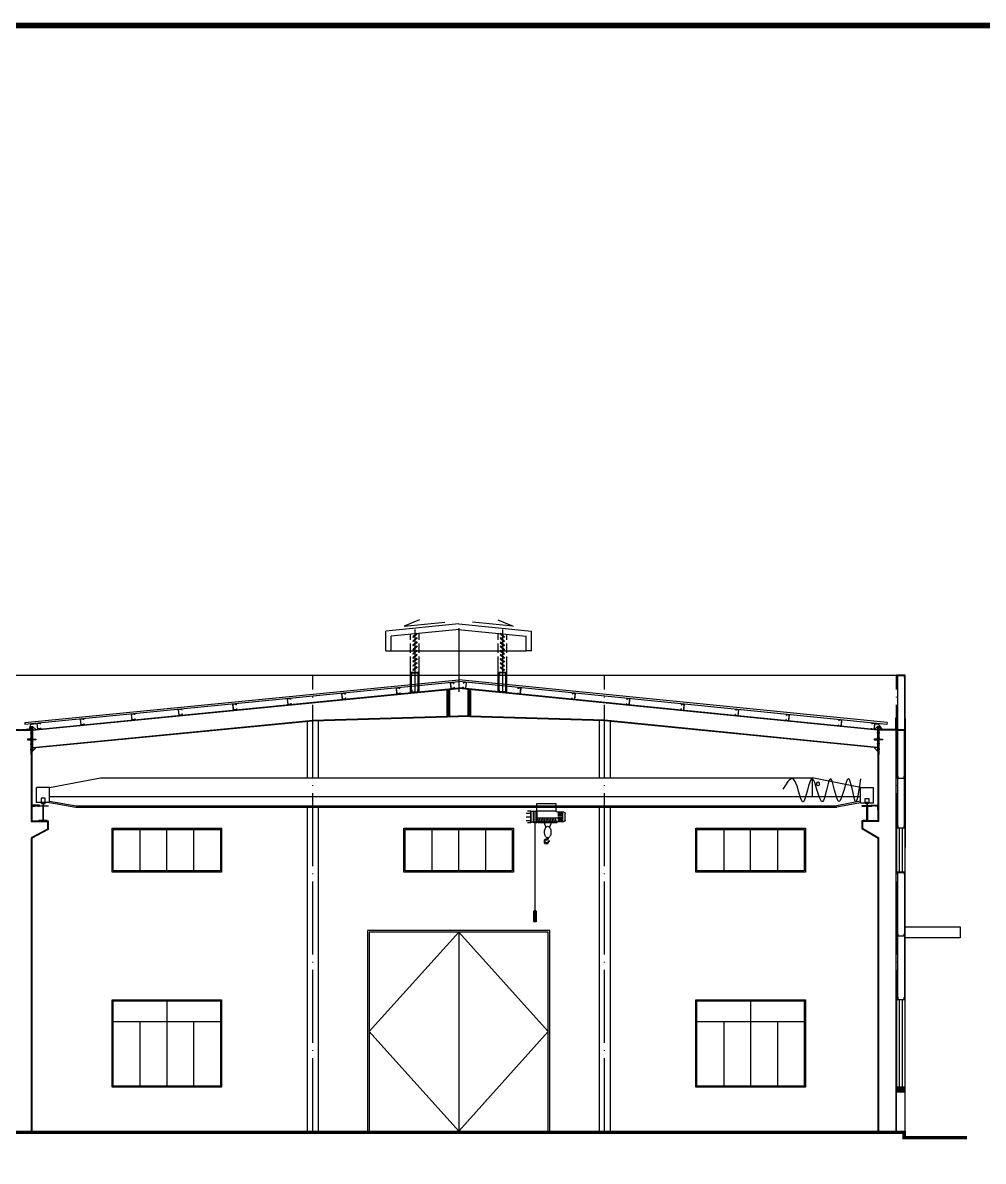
# Model space of a CAD drawing. Extents: x 4150464 to 4450492, y 75142 to 874437.
# Drawn here: x 4291934 to 4318255, y 165412 to 196617 of the extents above; entities that cross this region are included whole.
import ezdxf

# ---------------------------------------------------------------- set-up
doc = ezdxf.new("R2010")
doc.units = 0
doc.header["$LTSCALE"] = 1000
doc.header["$MEASUREMENT"] = 0
doc.linetypes.add('DASH', pattern=[0.35, 0.25, -0.1])
doc.linetypes.add('DOTE', pattern=[2.42, 2, -0.2, 0.02, -0.2])
for name, color, linetype in [('DIM_ELEV', 3, 'Continuous'), ('DOTE', 8, 'DOTE'), ('JC', 7, 'Continuous'), ('PUB_DIM', 3, 'Continuous'), ('PUB_TITLE', 4, 'Continuous'), ('WALL', 6, 'Continuous'), ('卫浴', 7, 'Continuous'), ('图层8', 30, 'Continuous'), ('天沟', 7, 'Continuous'), ('窗', 4, 'Continuous'), ('线', 144, 'Continuous'), ('钢架', 3, 'Continuous'), ('门', 4, 'Continuous'), ('雨棚', 7, 'Continuous')]:
    doc.layers.add(name, color=color, linetype=linetype)

# ---------------------------------------------------------------- blocks, each defined once
blk = doc.blocks.new('TT')
at = {"layer": '图层8'}
for p, q in [((391101, -82693), (391185, -82686)), ((391105, -82697), (391181, -82691)), ((391181, -82691), (391183, -82713)), ((391185, -82686), (391187, -82713)), ((391114, -82852), (391101, -82693)), ((391117, -82848), (391105, -82697)), ((391197, -82846), (391114, -82852)), ((391193, -82842), (391117, -82848)), ((391183, -82713), (391187, -82713)), ((391183, -82713), (391183, -82713)), ((391191, -82819), (391191, -82819)), ((391191, -82819), (391195, -82819)), ((391191, -82819), (391193, -82842)), ((391195, -82819), (391197, -82846))]:
    blk.add_line(p, q, dxfattribs=at)
blk = doc.blocks.new('L100X80X8')
at = {"color": 6, "ltscale": 0.5}
for p, q in [((0, 0), (0, 320)), ((399, 0), (0, 0)), ((30, 80), (30, 288)), ((375, 30), (80, 30))]:
    blk.add_line(p, q, dxfattribs=at)
for centre, radius, start, end in [((-31, 260), 67.2, 24.71323, 62.48658), ((80, 80), 50, 180, 270), ((352, -13), 48.3, 15.43619, 62.57294)]:
    blk.add_arc(centre, radius, start, end, dxfattribs=at)
blk = doc.blocks.new('dfgdg')
at = {"linetype": 'Continuous'}
h = blk.add_hatch(color=3, dxfattribs=at)
h.paths.add_polyline_path([(1659821, -316997), (1659821, -317017), (1659811, -317017), (1659811, -316997)])
h.paths.add_polyline_path([(1659821, -316977), (1659821, -316997), (1659811, -316997), (1659811, -316977)])
h.paths.add_polyline_path([(1659811, -316977), (1659811, -316997), (1659801, -316997), (1659801, -316977)])
h.paths.add_polyline_path([(1659811, -316997), (1659811, -317017), (1659801, -317017), (1659801, -316997)])
h = blk.add_hatch(color=3, dxfattribs=at)
h.paths.add_polyline_path([(1659821, -316997), (1659821, -316977), (1659811, -316977), (1659811, -316997)])
h.paths.add_polyline_path([(1659821, -317017), (1659821, -316997), (1659811, -316997), (1659811, -317017)])
h.paths.add_polyline_path([(1659811, -317017), (1659811, -316997), (1659801, -316997), (1659801, -317017)])
h.paths.add_polyline_path([(1659811, -316997), (1659811, -316977), (1659801, -316977), (1659801, -316997)])
h = blk.add_hatch(color=3, dxfattribs=at)
h.paths.add_polyline_path([(1659821, -316997), (1659821, -317017), (1659811, -317017), (1659811, -316997)])
h.paths.add_polyline_path([(1659821, -316977), (1659821, -316997), (1659811, -316997), (1659811, -316977)])
h.paths.add_polyline_path([(1659811, -316977), (1659811, -316997), (1659801, -316997), (1659801, -316977)])
h.paths.add_polyline_path([(1659811, -316997), (1659811, -317017), (1659801, -317017), (1659801, -316997)])
h = blk.add_hatch(color=3, dxfattribs=at)
h.paths.add_polyline_path([(1659821, -316997), (1659821, -316977), (1659811, -316977), (1659811, -316997)])
h.paths.add_polyline_path([(1659821, -317017), (1659821, -316997), (1659811, -316997), (1659811, -317017)])
h.paths.add_polyline_path([(1659811, -317017), (1659811, -316997), (1659801, -316997), (1659801, -317017)])
h.paths.add_polyline_path([(1659811, -316997), (1659811, -316977), (1659801, -316977), (1659801, -316997)])
h = blk.add_hatch(color=3, dxfattribs=at)
h.paths.add_polyline_path([(1682625, -316997), (1682625, -317017), (1682635, -317017), (1682635, -316997)])
h.paths.add_polyline_path([(1682625, -316977), (1682625, -316997), (1682635, -316997), (1682635, -316977)])
h.paths.add_polyline_path([(1682635, -316977), (1682635, -316997), (1682645, -316997), (1682645, -316977)])
h.paths.add_polyline_path([(1682635, -316997), (1682635, -317017), (1682645, -317017), (1682645, -316997)])
h = blk.add_hatch(color=3, dxfattribs=at)
h.paths.add_polyline_path([(1682625, -316997), (1682625, -316977), (1682635, -316977), (1682635, -316997)])
h.paths.add_polyline_path([(1682625, -317017), (1682625, -316997), (1682635, -316997), (1682635, -317017)])
h.paths.add_polyline_path([(1682635, -317017), (1682635, -316997), (1682645, -316997), (1682645, -317017)])
h.paths.add_polyline_path([(1682635, -316997), (1682635, -316977), (1682645, -316977), (1682645, -316997)])
h = blk.add_hatch(color=3, dxfattribs=at)
h.paths.add_polyline_path([(1682625, -316997), (1682625, -317017), (1682635, -317017), (1682635, -316997)])
h.paths.add_polyline_path([(1682625, -316977), (1682625, -316997), (1682635, -316997), (1682635, -316977)])
h.paths.add_polyline_path([(1682635, -316977), (1682635, -316997), (1682645, -316997), (1682645, -316977)])
h.paths.add_polyline_path([(1682635, -316997), (1682635, -317017), (1682645, -317017), (1682645, -316997)])
h = blk.add_hatch(color=3, dxfattribs=at)
h.paths.add_polyline_path([(1682625, -316997), (1682625, -316977), (1682635, -316977), (1682635, -316997)])
h.paths.add_polyline_path([(1682625, -317017), (1682625, -316997), (1682635, -316997), (1682635, -317017)])
h.paths.add_polyline_path([(1682635, -317017), (1682635, -316997), (1682645, -316997), (1682645, -317017)])
h.paths.add_polyline_path([(1682635, -316997), (1682635, -316977), (1682645, -316977), (1682645, -316997)])
for p, q in [((1660111, -316499), (1661436, -316227)), ((1680937, -316227), (1661436, -316227)), ((1682337, -316491), (1680937, -316227)), ((1660111, -316499), (1659759, -316499)), ((1682337, -316491), (1682689, -316491)), ((1659882, -316915), (1659759, -316915)), ((1659811, -317015), (1659811, -316979)), ((1660111, -316915), (1659988, -316915)), ((1660111, -316873), (1660767, -316995)), ((1660111, -316915), (1660761, -317035)), ((1662245, -317035), (1660761, -317035)), ((1681611, -317036), (1660761, -317035)), ((1662245, -316995), (1660767, -316995)), ((1681605, -316996), (1660767, -316995)), ((1682337, -316866), (1681605, -316996)), ((1682337, -316907), (1681611, -317036)), ((1682337, -316907), (1682460, -316907)), ((1682565, -316907), (1682689, -316907)), ((1682635, -317015), (1682635, -316979))]:
    blk.add_line(p, q)
at = {"color": 7}
for p, q in [((1661436, -316227), (1661436, -316750)), ((1659759, -316915), (1659759, -316499)), ((1660111, -316915), (1660111, -316499)), ((1682337, -316907), (1682337, -316491)), ((1682689, -316907), (1682689, -316491)), ((1659907, -316938), (1659907, -316903)), ((1659907, -316903), (1659963, -316903)), ((1659912, -316925), (1659912, -316903)), ((1659915, -316922), (1659912, -316925)), ((1659912, -316925), (1659914, -316928)), ((1659914, -316928), (1659925, -316929)), ((1659915, -316922), (1659929, -316917)), ((1659917, -316992), (1659915, -316995)), ((1659915, -316995), (1659955, -316995)), ((1659930, -316990), (1659917, -316992)), ((1659925, -316929), (1659932, -316930)), ((1659929, -316917), (1659935, -316915)), ((1659932, -316986), (1659930, -316990)), ((1659932, -316930), (1659932, -316936)), ((1659932, -316936), (1659932, -316986)), ((1659935, -316915), (1659935, -316903)), ((1659941, -316917), (1659935, -316915)), ((1659938, -316930), (1659937, -316936)), ((1659937, -316936), (1659937, -316986)), ((1659937, -316986), (1659939, -316990)), ((1659944, -316929), (1659938, -316930)), ((1659939, -316990), (1659953, -316992)), ((1659955, -316922), (1659941, -316917)), ((1659955, -316928), (1659944, -316929)), ((1659953, -316992), (1659955, -316995)), ((1659955, -316922), (1659957, -316925)), ((1659957, -316925), (1659955, -316928)), ((1659957, -316925), (1659957, -316903)), ((1659963, -316938), (1659963, -316903)), ((1660111, -316750), (1670385, -316750)), ((1660111, -316750), (1682337, -316750)), ((1682540, -316895), (1682484, -316895)), ((1682484, -316930), (1682484, -316895)), ((1682490, -316917), (1682490, -316895)), ((1682493, -316914), (1682490, -316917)), ((1682490, -316917), (1682492, -316920)), ((1682492, -316920), (1682503, -316921)), ((1682493, -316914), (1682506, -316909)), ((1682495, -316984), (1682493, -316987)), ((1682533, -316987), (1682493, -316987)), ((1682508, -316982), (1682495, -316984)), ((1682503, -316921), (1682510, -316922)), ((1682506, -316909), (1682512, -316907)), ((1682510, -316978), (1682508, -316982)), ((1682510, -316922), (1682510, -316928)), ((1682510, -316928), (1682510, -316978)), ((1682512, -316907), (1682512, -316895)), ((1682518, -316909), (1682512, -316907)), ((1682516, -316922), (1682515, -316928)), ((1682515, -316928), (1682515, -316978)), ((1682515, -316978), (1682517, -316982)), ((1682522, -316921), (1682516, -316922)), ((1682517, -316982), (1682531, -316984)), ((1682533, -316914), (1682518, -316909)), ((1682533, -316920), (1682522, -316921)), ((1682531, -316984), (1682533, -316987)), ((1682533, -316914), (1682535, -316917)), ((1682535, -316917), (1682533, -316920)), ((1682535, -316917), (1682535, -316895)), ((1682540, -316930), (1682540, -316895)), ((1668204, -317388), (1668204, -317211)), ((1668242, -317173), (1668408, -317173)), ((1668283, -317173), (1668283, -317427)), ((1668283, -317190), (1668408, -317190)), ((1668283, -317222), (1668408, -317222)), ((1668283, -317258), (1668408, -317258)), ((1668283, -317275), (1668408, -317275)), ((1668283, -317316), (1668408, -317316)), ((1668457, -317140), (1668408, -317173)), ((1668408, -317337), (1668986, -317337)), ((1668457, -317140), (1669007, -317140)), ((1668986, -317140), (1668986, -317460)), ((1669007, -317140), (1669007, -317460)), ((1669007, -317157), (1669060, -317157)), ((1669060, -317150), (1669060, -317450)), ((1669080, -317150), (1669080, -317450)), ((1669080, -317157), (1669144, -317157)), ((1669144, -317140), (1669144, -317460)), ((1669144, -317140), (1669238, -317140)), ((1669156, -317140), (1669156, -317460)), ((1669272, -317197), (1669156, -317197)), ((1669272, -317300), (1669156, -317300)), ((1668408, -317427), (1668242, -317427)), ((1668283, -317352), (1668408, -317352)), ((1668283, -317369), (1668408, -317369)), ((1668283, -317410), (1668408, -317410)), ((1668457, -317460), (1668408, -317427)), ((1668457, -317460), (1668937, -317460)), ((1668937, -317460), (1668986, -317427)), ((1669007, -317443), (1669060, -317443)), ((1669080, -317443), (1669144, -317443)), ((1669144, -317460), (1669238, -317460)), ((1669272, -317402), (1669156, -317402)), ((1669004, -319888), (1669020, -319867)), ((1669020, -319867), (1669046, -319867)), ((1669034, -319898), (1669034, -319908)), ((1669046, -319867), (1669063, -319888))]:
    blk.add_line(p, q, dxfattribs=at)
at = {"color": 3}
for p, q in [((1659811, -317028), (1659811, -316967)), ((1659811, -316967), (1659811, -317028)), ((1659811, -317028), (1659811, -316967)), ((1659811, -316967), (1659811, -317028)), ((1682635, -317028), (1682635, -316967)), ((1682635, -316967), (1682635, -317028)), ((1682635, -317028), (1682635, -316967)), ((1682635, -316967), (1682635, -317028))]:
    blk.add_line(p, q, dxfattribs=at)
at = {"color": 5}
for p, q in [((1668586, -317460), (1668632, -317589)), ((1668783, -317460), (1668737, -317589)), ((1669033, -317443), (1669033, -319867))]:
    blk.add_line(p, q, dxfattribs=at)
blk.add_lwpolyline([(1660111, -316255), (1660146, -316512), (1660182, -316727), (1660200, -316807), (1660219, -316861), (1660229, -316876), (1660238, -316884), (1660248, -316882), (1660258, -316871), (1660278, -316819), (1660299, -316736), (1660343, -316526), (1660367, -316422), (1660392, -316334), (1660418, -316275), (1660431, -316259), (1660445, -316255), (1660460, -316264), (1660475, -316286), (1660507, -316359), (1660572, -316574), (1660605, -316687), (1660639, -316785), (1660672, -316853), (1660688, -316872), (1660704, -316877), (1660719, -316869), (1660735, -316848), (1660765, -316777), (1660823, -316564), (1660878, -316352), (1660906, -316282), (1660919, -316262), (1660933, -316255), (1660946, -316262), (1660960, -316281), (1660987, -316351), (1661043, -316565), (1661101, -316781), (1661130, -316853), (1661146, -316875), (1661161, -316883), (1661178, -316878), (1661194, -316859), (1661228, -316789), (1661262, -316689), (1661297, -316574), (1661332, -316458), (1661367, -316356), (1661401, -316284), (1661419, -316263), (1661436, -316255), (1661452, -316261), (1661469, -316281), (1661502, -316350), (1661534, -316449), (1661565, -316564), (1661626, -316782), (1661656, -316856), (1661670, -316879), (1661685, -316889), (1661700, -316886), (1661714, -316869), (1661744, -316804), (1661808, -316596), (1661843, -316480), (1661882, -316376), (1661903, -316332), (1661926, -316296), (1661949, -316270), (1661974, -316255), (1662004, -316254), (1662035, -316267), (1662068, -316294), (1662102, -316330), (1662172, -316427), (1662245, -316541)], dxfattribs=at)
at = {"color": 7}
for points in [[(1659963, -316938), (1659988, -316938), (1659988, -316799), (1659882, -316799), (1659882, -316938), (1659907, -316938)], [(1682484, -316930), (1682460, -316930), (1682460, -316791), (1682565, -316791), (1682565, -316930), (1682540, -316930)], [(1668693, -317876), (1668700, -317902), (1668729, -317913), (1668757, -317918), (1668778, -317935), (1668784, -317973), (1668778, -318007), (1668758, -318029), (1668723, -318035), (1668681, -318028), (1668658, -318011), (1668654, -317978), (1668629, -317963), (1668643, -317963), (1668660, -317966), (1668671, -317979), (1668672, -317997), (1668691, -318005), (1668718, -318008), (1668751, -317999), (1668755, -317976), (1668749, -317953), (1668730, -317942), (1668695, -317932), (1668675, -317923), (1668666, -317874)]]:
    blk.add_lwpolyline(points, dxfattribs=at)
for points in [[(1668457, -317140), (1668986, -317140), (1668986, -316936), (1668457, -316936)], [(1669004, -320180), (1669063, -320180), (1669063, -319888), (1669004, -319888)], [(1669020, -319908), (1669048, -319908), (1669048, -319898), (1669020, -319898)]]:
    blk.add_lwpolyline(points, close=True, dxfattribs=at)
at = {"color": 5}
blk.add_lwpolyline([(1668685, -317877), (1668702, -317874), (1668718, -317865), (1668734, -317850), (1668747, -317830), (1668758, -317806), (1668766, -317779), (1668771, -317749), (1668773, -317718), (1668771, -317687), (1668766, -317657), (1668758, -317629), (1668747, -317605), (1668734, -317585), (1668718, -317570), (1668702, -317561), (1668685, -317558), (1668667, -317561), (1668651, -317570), (1668636, -317585), (1668622, -317605), (1668611, -317629), (1668603, -317657), (1668598, -317687), (1668596, -317718), (1668598, -317749), (1668603, -317779), (1668611, -317806), (1668622, -317830), (1668636, -317850), (1668651, -317865), (1668667, -317874)], close=True, dxfattribs=at)
at = {"color": 7}
for centre, radius in [((1661276, -316395), 48), ((1661276, -316395), 45.2), ((1669033, -319935), 12.3), ((1669033, -319977), 12.3), ((1669033, -320019), 12.3), ((1669033, -320062), 12.3), ((1669033, -320103), 12.3), ((1669033, -320149), 12.3)]:
    blk.add_circle(centre, radius, dxfattribs=at)
for centre, radius, start, end in [((1668242, -317211), 38.4, 90, 180), ((1669070, -317150), 10.2, 0, 180), ((1668242, -317388), 38.4, 180, 270), ((1668997, -317460), 10.2, 180, 0), ((1669070, -317450), 10.2, 180, 0)]:
    blk.add_arc(centre, radius, start, end, dxfattribs=at)
at = {"color": 5}
for centre, start, end in [((1668300, -317322), 317.4697, 354.9937), ((1668343, -317322), 309.5983, 354.9937), ((1668385, -317322), 309.5983, 354.9937), ((1668428, -317322), 309.5983, 354.9937), ((1668471, -317322), 309.5983, 354.9937), ((1668514, -317322), 309.5983, 354.9937), ((1668557, -317322), 309.5983, 354.9937), ((1668600, -317322), 309.5983, 354.9937), ((1668643, -317322), 309.5983, 354.9937), ((1668686, -317322), 309.5983, 354.9937), ((1668729, -317322), 309.5983, 354.9937), ((1668772, -317322), 309.5983, 354.9937), ((1668815, -317322), 309.5983, 342.4772)]:
    blk.add_arc(centre, 179, start, end, dxfattribs=at)
at = {"layer": '卫浴'}
for p, q in [((1659941, -317011), (1660072, -317011)), ((1659941, -317395), (1660042, -317395)), ((1682505, -317395), (1682404, -317395))]:
    blk.add_line(p, q, dxfattribs=at)
for points in [[(1659623, -316995), (1659833, -316995), (1659833, -316979), (1659623, -316979)], [(1659791, -316995), (1660072, -316995), (1660072, -317011), (1659791, -317011)], [(1659922, -317395), (1659941, -317395), (1659941, -317011), (1659922, -317011)], [(1682655, -316995), (1682374, -316995), (1682374, -317011), (1682655, -317011)], [(1682524, -317395), (1682505, -317395), (1682505, -317011), (1682524, -317011)], [(1682823, -316995), (1682613, -316995), (1682613, -316979), (1682823, -316979)], [(1659821, -317411), (1660042, -317411), (1660042, -317395), (1659821, -317395)], [(1682625, -317411), (1682404, -317411), (1682404, -317395), (1682625, -317395)]]:
    blk.add_lwpolyline(points, close=True, dxfattribs=at)
at = {"layer": '卫浴', "yscale": 0.3000000000465661, "zscale": 0.3}
for p, xscale, rotation in [((1659624, -316995), 0.3000000000465661, 270), ((1682823, -316995), -0.3000000000465661, 90)]:
    blk.add_blockref('L100X80X8', p, dxfattribs=dict(at, xscale=xscale, rotation=rotation))
blk = doc.blocks.new('A$C631C2DB8')
for p, q in [((10, 68), (0, 68)), ((170, 68), (180, 68))]:
    blk.add_line(p, q)
for points in [[(0, 68), (0, 0), (180, 0), (180, 68)], [(10, 68), (10, 10), (170, 10), (170, 68)]]:
    blk.add_lwpolyline(points)

msp = doc.modelspace()

# ---------------------------------------------------------------- hatches: boundary and pattern name
at = {"layer": '线'}
h = msp.add_hatch(color=0, dxfattribs=at)
h.paths.add_polyline_path([(4292180, 177278), (4292180, 177290), (4292160, 177290), (4292160, 177278)])
h.paths.add_polyline_path([(4292200, 177278), (4292200, 177290), (4292180, 177290), (4292180, 177278)])
h.paths.add_polyline_path([(4292180, 177278), (4292180, 177266), (4292200, 177266), (4292200, 177278)])
h.paths.add_polyline_path([(4292180, 177266), (4292180, 177278), (4292160, 177278), (4292160, 177266)])
h = msp.add_hatch(color=0, dxfattribs=at)
h.paths.add_polyline_path([(4315380, 177278), (4315380, 177290), (4315400, 177290), (4315400, 177278)])
h.paths.add_polyline_path([(4315360, 177278), (4315360, 177290), (4315380, 177290), (4315380, 177278)])
h.paths.add_polyline_path([(4315380, 177278), (4315380, 177266), (4315360, 177266), (4315360, 177278)])
h.paths.add_polyline_path([(4315380, 177266), (4315380, 177278), (4315400, 177278), (4315400, 177266)])
h = msp.add_hatch(color=0, dxfattribs=at)
h.paths.add_polyline_path([(4292180, 177155), (4292180, 177167), (4292160, 177167), (4292160, 177155)])
h.paths.add_polyline_path([(4292200, 177155), (4292200, 177167), (4292180, 177167), (4292180, 177155)])
h.paths.add_polyline_path([(4292180, 177155), (4292180, 177143), (4292200, 177143), (4292200, 177155)])
h.paths.add_polyline_path([(4292180, 177143), (4292180, 177155), (4292160, 177155), (4292160, 177143)])
h = msp.add_hatch(color=0, dxfattribs=at)
h.paths.add_polyline_path([(4292180, 177001), (4292180, 177013), (4292160, 177013), (4292160, 177001)])
h.paths.add_polyline_path([(4292200, 177001), (4292200, 177013), (4292180, 177013), (4292180, 177001)])
h.paths.add_polyline_path([(4292180, 177001), (4292180, 176989), (4292200, 176989), (4292200, 177001)])
h.paths.add_polyline_path([(4292180, 176989), (4292180, 177001), (4292160, 177001), (4292160, 176989)])
h = msp.add_hatch(color=0, dxfattribs=at)
h.paths.add_polyline_path([(4315380, 177155), (4315380, 177167), (4315400, 177167), (4315400, 177155)])
h.paths.add_polyline_path([(4315360, 177155), (4315360, 177167), (4315380, 177167), (4315380, 177155)])
h.paths.add_polyline_path([(4315380, 177155), (4315380, 177143), (4315360, 177143), (4315360, 177155)])
h.paths.add_polyline_path([(4315380, 177143), (4315380, 177155), (4315400, 177155), (4315400, 177143)])
h = msp.add_hatch(color=0, dxfattribs=at)
h.paths.add_polyline_path([(4315380, 177001), (4315380, 177013), (4315400, 177013), (4315400, 177001)])
h.paths.add_polyline_path([(4315360, 177001), (4315360, 177013), (4315380, 177013), (4315380, 177001)])
h.paths.add_polyline_path([(4315380, 177001), (4315380, 176989), (4315360, 176989), (4315360, 177001)])
h.paths.add_polyline_path([(4315380, 176989), (4315380, 177001), (4315400, 177001), (4315400, 176989)])
h = msp.add_hatch(color=0, dxfattribs=at)
h.paths.add_polyline_path([(4292180, 176856), (4292180, 176868), (4292160, 176868), (4292160, 176856)])
h.paths.add_polyline_path([(4292200, 176856), (4292200, 176868), (4292180, 176868), (4292180, 176856)])
h.paths.add_polyline_path([(4292180, 176856), (4292180, 176844), (4292200, 176844), (4292200, 176856)])
h.paths.add_polyline_path([(4292180, 176844), (4292180, 176856), (4292160, 176856), (4292160, 176844)])
h = msp.add_hatch(color=0, dxfattribs=at)
h.paths.add_polyline_path([(4292180, 176700), (4292180, 176712), (4292160, 176712), (4292160, 176700)])
h.paths.add_polyline_path([(4292200, 176700), (4292200, 176712), (4292180, 176712), (4292180, 176700)])
h.paths.add_polyline_path([(4292180, 176700), (4292180, 176688), (4292200, 176688), (4292200, 176700)])
h.paths.add_polyline_path([(4292180, 176688), (4292180, 176700), (4292160, 176700), (4292160, 176688)])
h = msp.add_hatch(color=0, dxfattribs=at)
h.paths.add_polyline_path([(4315380, 176856), (4315380, 176868), (4315400, 176868), (4315400, 176856)])
h.paths.add_polyline_path([(4315360, 176856), (4315360, 176868), (4315380, 176868), (4315380, 176856)])
h.paths.add_polyline_path([(4315380, 176856), (4315380, 176844), (4315360, 176844), (4315360, 176856)])
h.paths.add_polyline_path([(4315380, 176844), (4315380, 176856), (4315400, 176856), (4315400, 176844)])
h = msp.add_hatch(color=0, dxfattribs=at)
h.paths.add_polyline_path([(4315380, 176700), (4315380, 176712), (4315400, 176712), (4315400, 176700)])
h.paths.add_polyline_path([(4315360, 176700), (4315360, 176712), (4315380, 176712), (4315380, 176700)])
h.paths.add_polyline_path([(4315380, 176700), (4315380, 176688), (4315360, 176688), (4315360, 176700)])
h.paths.add_polyline_path([(4315380, 176688), (4315380, 176700), (4315400, 176700), (4315400, 176688)])
msp.add_hatch(color=0, dxfattribs=at).paths.add_polyline_path([(4315880, 167439), (4316120, 167439), (4316120, 167318), (4315880, 167318)])

# ---------------------------------------------------------------- linework, layer by layer
for p, q in [((4303880, 180140), (4301880, 179940)), ((4303880, 180140), (4305880, 179940)), ((4301880, 179400), (4301880, 179940)), ((4303895, 179990), (4302030, 179804)), ((4302030, 179400), (4302030, 179804)), ((4303866, 179990), (4305730, 179804)), ((4305730, 179400), (4305730, 179804)), ((4305880, 179400), (4305880, 179940)), ((4301880, 179400), (4302030, 179400)), ((4302030, 179400), (4305730, 179400)), ((4305880, 179400), (4305730, 179400)), ((4302560, 178267), (4302560, 178999)), ((4302800, 178805), (4302560, 178805)), ((4302590, 178322), (4302590, 178805)), ((4302770, 178342), (4302770, 178805)), ((4302770, 178267), (4302770, 178805)), ((4302800, 178267), (4302800, 178999)), ((4302800, 178346), (4302800, 178999)), ((4304960, 178267), (4304960, 178999)), ((4304960, 178346), (4304960, 178999)), ((4304960, 178805), (4305200, 178805)), ((4304990, 178342), (4304990, 178805)), ((4304990, 178267), (4304990, 178805)), ((4305170, 178322), (4305170, 178805)), ((4305200, 178267), (4305200, 178999)), ((4302560, 178267), (4302800, 178267)), ((4305200, 178267), (4304960, 178267))]:
    msp.add_line(p, q)
at = {"linetype": 'DASH'}
for p, q in [((4302560, 178999), (4302560, 179857)), ((4302800, 178999), (4302800, 179881)), ((4304960, 178999), (4304960, 179881)), ((4305200, 178999), (4305200, 179857))]:
    msp.add_line(p, q, dxfattribs=at)
at = {"const_width": 80}
msp.add_lwpolyline([(4254518, 166199), (4256900, 166199), (4316080, 166199), (4316080, 166049), (4317810, 166049)], dxfattribs=at)
msp.add_lwpolyline([(4254518, 166239), (4256900, 166239), (4256900, 166239), (4256900, 166239), (4316120, 166239), (4316120, 166089), (4317810, 166089)])
at = {"layer": 'DIM_ELEV'}
for points in [[(4302809, 180252), (4302386, 180076), (4303503, 180188)], [(4304952, 180252), (4305375, 180076), (4304258, 180188)]]:
    msp.add_lwpolyline(points, dxfattribs=at)
at = {"layer": 'DOTE', "linetype": 'DOTE'}
for p, q in [((4302680, 179989), (4302680, 178244)), ((4303880, 180019), (4303880, 178274)), ((4305080, 179989), (4305080, 178244)), ((4299880, 166239), (4299880, 178739)), ((4307880, 166239), (4307880, 178739)), ((4315880, 166239), (4315880, 178739))]:
    msp.add_line(p, q, dxfattribs=at)
at = {"layer": 'PUB_DIM'}
for p, q in [((4302729, 179879), (4302621, 179784)), ((4302621, 179784), (4302634, 179768)), ((4302729, 179765), (4302621, 179669)), ((4302743, 179864), (4302634, 179768)), ((4302743, 179749), (4302634, 179654)), ((4302729, 179879), (4302743, 179864)), ((4302729, 179765), (4302743, 179749)), ((4305032, 179879), (4305018, 179864)), ((4305018, 179864), (4305126, 179768)), ((4305032, 179765), (4305018, 179749)), ((4305018, 179749), (4305126, 179654)), ((4305032, 179879), (4305140, 179784)), ((4305032, 179765), (4305140, 179669)), ((4305140, 179784), (4305126, 179768)), ((4302621, 179669), (4302634, 179654)), ((4302729, 179650), (4302621, 179554)), ((4302621, 179554), (4302634, 179539)), ((4302729, 179535), (4302621, 179439)), ((4302621, 179439), (4302634, 179424)), ((4302743, 179635), (4302634, 179539)), ((4302743, 179520), (4302634, 179424)), ((4302729, 179650), (4302743, 179635)), ((4302729, 179535), (4302743, 179520)), ((4305032, 179650), (4305018, 179635)), ((4305018, 179635), (4305126, 179539)), ((4305032, 179535), (4305018, 179520)), ((4305018, 179520), (4305126, 179424)), ((4305032, 179650), (4305140, 179554)), ((4305032, 179535), (4305140, 179439)), ((4305140, 179669), (4305126, 179654)), ((4305140, 179554), (4305126, 179539)), ((4305140, 179439), (4305126, 179424)), ((4302729, 179420), (4302621, 179324)), ((4302621, 179324), (4302634, 179309)), ((4302729, 179305), (4302621, 179209)), ((4302621, 179209), (4302634, 179194)), ((4302729, 179190), (4302621, 179109)), ((4302743, 179405), (4302634, 179309)), ((4302743, 179290), (4302634, 179194)), ((4302743, 179175), (4302634, 179094)), ((4302729, 179420), (4302743, 179405)), ((4302729, 179305), (4302743, 179290)), ((4302729, 179190), (4302743, 179175)), ((4305032, 179420), (4305018, 179405)), ((4305018, 179405), (4305126, 179309)), ((4305032, 179305), (4305018, 179290)), ((4305018, 179290), (4305126, 179194)), ((4305032, 179190), (4305018, 179175)), ((4305018, 179175), (4305126, 179094)), ((4305032, 179420), (4305140, 179324)), ((4305032, 179305), (4305140, 179209)), ((4305032, 179190), (4305140, 179109)), ((4305140, 179324), (4305126, 179309)), ((4305140, 179209), (4305126, 179194)), ((4302621, 179109), (4302634, 179094)), ((4302729, 179075), (4302621, 178995)), ((4302621, 178995), (4302634, 178979)), ((4302729, 178960), (4302621, 178880)), ((4302621, 178880), (4302634, 178864)), ((4302743, 179060), (4302634, 178979)), ((4302743, 178945), (4302634, 178864)), ((4302729, 179075), (4302743, 179060)), ((4302729, 178960), (4302743, 178945)), ((4305032, 179075), (4305018, 179060)), ((4305018, 179060), (4305126, 178979)), ((4305032, 178960), (4305018, 178945)), ((4305018, 178945), (4305126, 178864)), ((4305032, 179075), (4305140, 178995)), ((4305032, 178960), (4305140, 178880)), ((4305140, 179109), (4305126, 179094)), ((4305140, 178995), (4305126, 178979)), ((4305140, 178880), (4305126, 178864))]:
    msp.add_line(p, q, dxfattribs=at)
at = {"layer": 'PUB_TITLE', "const_width": 150}
msp.add_lwpolyline([(4250788, 139142), (4331388, 139142), (4331388, 196542), (4250788, 196542)], close=True, dxfattribs=at)
at = {"layer": 'WALL'}
for p, q in [((4316120, 174009), (4316120, 178139)), ((4316120, 177539), (4316120, 174009)), ((4316120, 174009), (4316120, 174009))]:
    msp.add_line(p, q, dxfattribs=at)
at = {"layer": 'WALL', "color": 251}
msp.add_line((4316245, 174009), (4316245, 174009), dxfattribs=at)
at = {"layer": '天沟', "const_width": 30}
for points in [[(4315882, 177557), (4315854, 177556), (4315854, 177254), (4315488, 177254), (4315390, 177388), (4315295, 177396)], [(4291461, 177408), (4291606, 177384), (4291654, 177255), (4291882, 177239), (4292107, 177255), (4292151, 177384), (4292300, 177408)]]:
    msp.add_lwpolyline(points, dxfattribs=at)
at = {"layer": '窗', "color": 251}
for p, q in [((4295145, 174509), (4295145, 173369)), ((4295880, 173369), (4295880, 174509)), ((4296615, 174509), (4296615, 173369)), ((4303145, 174509), (4303145, 173369)), ((4303880, 173369), (4303880, 174509)), ((4304615, 174509), (4304615, 173369)), ((4311145, 174509), (4311145, 173369)), ((4311880, 173369), (4311880, 174509)), ((4312615, 174509), (4312615, 173369)), ((4295880, 169809), (4295880, 167469)), ((4311880, 169809), (4311880, 167469)), ((4294410, 169239), (4297350, 169239)), ((4295145, 169239), (4295145, 167469)), ((4296615, 169239), (4296615, 167469)), ((4310410, 169239), (4313350, 169239)), ((4311145, 169239), (4311145, 167469)), ((4312615, 169239), (4312615, 167469))]:
    msp.add_line(p, q, dxfattribs=at)
at = {"layer": '窗'}
for p, q in [((4315960, 173339), (4315960, 174539)), ((4316040, 173339), (4316040, 174539)), ((4315960, 167439), (4315960, 169839)), ((4316040, 167439), (4316040, 169839))]:
    msp.add_line(p, q, dxfattribs=at)
at = {"layer": '窗', "color": 251}
for points in [[(4294380, 174539), (4297380, 174539), (4297380, 173339), (4294380, 173339)], [(4294410, 174509), (4297350, 174509), (4297350, 173369), (4294410, 173369)], [(4302380, 174539), (4305380, 174539), (4305380, 173339), (4302380, 173339)], [(4302410, 174509), (4305350, 174509), (4305350, 173369), (4302410, 173369)], [(4310380, 174539), (4313380, 174539), (4313380, 173339), (4310380, 173339)], [(4310410, 174509), (4313350, 174509), (4313350, 173369), (4310410, 173369)], [(4294380, 169839), (4297380, 169839), (4297380, 167439), (4294380, 167439)], [(4294410, 169809), (4297350, 169809), (4297350, 167469), (4294410, 167469)], [(4310380, 169839), (4313380, 169839), (4313380, 167439), (4310380, 167439)], [(4310410, 169809), (4313350, 169809), (4313350, 167469), (4310410, 167469)]]:
    msp.add_lwpolyline(points, close=True, dxfattribs=at)
at = {"layer": '窗'}
for points in [[(4316120, 174539), (4315880, 174539), (4315880, 173339), (4316120, 173339)], [(4316120, 169839), (4315880, 169839), (4315880, 167439), (4316120, 167439)]]:
    msp.add_lwpolyline(points, close=True, dxfattribs=at)
at = {"layer": '线', "color": 251}
msp.add_line((4256900, 178739), (4315880, 178739), dxfattribs=at)
at = {"layer": '线'}
for p, q in [((4316120, 178739), (4315880, 178739)), ((4316120, 166239), (4316120, 178739)), ((4316120, 177239), (4315880, 177239))]:
    msp.add_line(p, q, dxfattribs=at)
msp.add_lwpolyline([(4316120, 167439), (4315880, 167439), (4315880, 167318), (4316120, 167318)], close=True, dxfattribs=at)
msp.add_lwpolyline([(4267640, 166239), (4316120, 166239)], dxfattribs=at)
at = {"layer": '钢架'}
for p, q in [((4291988, 177441), (4303880, 178611)), ((4291993, 177392), (4303880, 178560)), ((4315620, 177436), (4303880, 178610)), ((4315615, 177387), (4303880, 178560)), ((4292200, 177241), (4303880, 178389)), ((4292200, 177226), (4303880, 178374)), ((4303551, 178342), (4303551, 177608)), ((4303571, 178344), (4303571, 177608)), ((4303613, 178348), (4303613, 177609)), ((4303633, 178350), (4303633, 177610)), ((4303633, 178350), (4303633, 177610)), ((4315360, 177241), (4303880, 178389)), ((4315360, 177226), (4303880, 178374)), ((4304127, 178350), (4304127, 177610)), ((4304127, 178350), (4304127, 177610)), ((4304147, 178348), (4304147, 177609)), ((4304186, 178344), (4304186, 177608)), ((4304206, 178342), (4304206, 177608)), ((4299877, 177502), (4303879, 177617)), ((4299877, 177487), (4303879, 177602)), ((4307881, 177502), (4303879, 177617)), ((4307880, 177487), (4303879, 177602)), ((4291988, 177441), (4291993, 177392)), ((4292160, 177329), (4292117, 177239)), ((4292140, 177278), (4292220, 177278)), ((4292200, 176754), (4299881, 177502)), ((4292200, 176739), (4299877, 177487)), ((4292200, 177329), (4292289, 177248)), ((4299730, 177472), (4299730, 175924)), ((4300030, 177491), (4300030, 175924)), ((4307730, 177491), (4307730, 175924)), ((4315360, 176754), (4307880, 177502)), ((4315360, 176739), (4307880, 177487)), ((4308030, 177472), (4308030, 175924)), ((4315360, 177329), (4315272, 177248)), ((4315420, 177278), (4315340, 177278)), ((4315400, 177329), (4315468, 177239)), ((4315620, 177436), (4315615, 177387)), ((4291600, 177239), (4292160, 177239)), ((4291600, 177224), (4292160, 177224)), ((4292140, 177155), (4292220, 177155)), ((4292140, 177001), (4292220, 177001)), ((4292180, 177239), (4292180, 174739)), ((4315420, 177155), (4315340, 177155)), ((4315420, 177001), (4315340, 177001)), ((4315380, 174739), (4315380, 177239)), ((4315880, 177239), (4315400, 177239)), ((4315880, 177224), (4315400, 177224)), ((4315865, 166239), (4315865, 177239)), ((4292140, 176856), (4292220, 176856)), ((4292140, 176700), (4292220, 176700)), ((4292200, 176649), (4292290, 176746)), ((4315360, 176649), (4315271, 176746)), ((4315420, 176856), (4315340, 176856)), ((4315420, 176700), (4315340, 176700)), ((4292165, 176559), (4292165, 174724)), ((4315395, 174724), (4315395, 176559)), ((4299730, 175115), (4299730, 166239)), ((4300030, 175115), (4300030, 166239)), ((4307730, 175115), (4307730, 166239)), ((4308030, 175115), (4308030, 166239)), ((4292165, 174277), (4292165, 166239)), ((4292180, 174268), (4292180, 166239)), ((4315380, 166239), (4315380, 174268)), ((4315395, 166239), (4315395, 174277))]:
    msp.add_line(p, q, dxfattribs=at)
at = {"layer": '钢架', "color": 0}
for p, q in [((4315905, 178671), (4315905, 177239)), ((4316095, 178671), (4316095, 177239)), ((4315905, 177171), (4315905, 174607)), ((4316095, 174607), (4316095, 177171)), ((4315905, 173339), (4315905, 169907)), ((4316095, 173339), (4316095, 169907))]:
    msp.add_line(p, q, dxfattribs=at)
for points in [[(4316095, 178671), (4316095, 178739), (4315905, 178739), (4315905, 178671), (4315915, 178671), (4315915, 178729), (4316085, 178729), (4316085, 178671), (4316095, 178671)], [(4316095, 177171), (4316095, 177239), (4315905, 177239), (4315905, 177171), (4315915, 177171), (4315915, 177229), (4316085, 177229), (4316085, 177171), (4316095, 177171)], [(4316095, 175966), (4316095, 175899), (4315905, 175899), (4315905, 175966), (4315915, 175966), (4315915, 175909), (4316085, 175909), (4316085, 175966), (4316095, 175966)], [(4316095, 174607), (4316095, 174539), (4315905, 174539), (4315905, 174607), (4315915, 174607), (4315915, 174549), (4316085, 174549), (4316085, 174607), (4316095, 174607)], [(4316095, 173271), (4316095, 173339), (4315905, 173339), (4315905, 173271), (4315915, 173271), (4315915, 173329), (4316085, 173329), (4316085, 173271), (4316095, 173271)], [(4316095, 171648), (4316095, 171580), (4315905, 171580), (4315905, 171648), (4315915, 171648), (4315915, 171590), (4316085, 171590), (4316085, 171648), (4316095, 171648)], [(4316095, 169907), (4316095, 169839), (4315905, 169839), (4315905, 169907), (4315915, 169907), (4315915, 169849), (4316085, 169849), (4316085, 169907), (4316095, 169907)]]:
    msp.add_lwpolyline(points, dxfattribs=at)
at = {"layer": '钢架'}
for points in [[(4292160, 177329), (4292180, 177329), (4292180, 176559), (4292160, 176559)], [(4292160, 177290), (4292200, 177290), (4292200, 177266), (4292160, 177266)], [(4292180, 177329), (4292200, 177329), (4292200, 176649), (4292180, 176649)], [(4315380, 177329), (4315360, 177329), (4315360, 176649), (4315380, 176649)], [(4315400, 177290), (4315360, 177290), (4315360, 177266), (4315400, 177266)], [(4315400, 177329), (4315380, 177329), (4315380, 176559), (4315400, 176559)], [(4292160, 176981), (4292066, 176981), (4292066, 176960), (4292160, 176960)], [(4292160, 177167), (4292200, 177167), (4292200, 177143), (4292160, 177143)], [(4292160, 177013), (4292200, 177013), (4292200, 176989), (4292160, 176989)], [(4292200, 176981), (4292294, 176981), (4292294, 176960), (4292200, 176960)], [(4315360, 176981), (4315266, 176981), (4315266, 176960), (4315360, 176960)], [(4315400, 177167), (4315360, 177167), (4315360, 177143), (4315400, 177143)], [(4315400, 177013), (4315360, 177013), (4315360, 176989), (4315400, 176989)], [(4315400, 176981), (4315494, 176981), (4315494, 176960), (4315400, 176960)], [(4292160, 176868), (4292200, 176868), (4292200, 176844), (4292160, 176844)], [(4292160, 176712), (4292200, 176712), (4292200, 176688), (4292160, 176688)], [(4315400, 176868), (4315360, 176868), (4315360, 176844), (4315400, 176844)], [(4315400, 176712), (4315360, 176712), (4315360, 176688), (4315400, 176688)]]:
    msp.add_lwpolyline(points, close=True, dxfattribs=at)
for points in [[(4292165, 174724), (4292615, 174724), (4292615, 174514), (4292165, 174277)], [(4292180, 174739), (4292630, 174739), (4292630, 174505), (4292180, 174268)], [(4315380, 174739), (4314930, 174739), (4314930, 174536), (4315380, 174268)], [(4315395, 174724), (4314945, 174724), (4314945, 174544), (4315395, 174277)]]:
    msp.add_lwpolyline(points, dxfattribs=at)
at = {"layer": '门', "color": 251}
msp.add_line((4303880, 171689), (4303880, 166239), dxfattribs=at)
for points in [[(4306380, 166239), (4306380, 171739), (4301380, 171739), (4301380, 166239)], [(4306330, 166239), (4306330, 171689), (4301430, 171689), (4301430, 166239)], [(4303880, 171689), (4301430, 168964), (4303880, 166239)], [(4303880, 171689), (4306330, 168964), (4303880, 166239)]]:
    msp.add_lwpolyline(points, dxfattribs=at)
at = {"layer": '雨棚'}
msp.add_lwpolyline([(4316120, 171839), (4317620, 171839), (4317620, 171539), (4316120, 171539)], dxfattribs=at)

# ---------------------------------------------------------------- block references
at = {"xscale": -1, "rotation": 180}
msp.add_blockref('A$C631C2DB8', (4302590, 178805), dxfattribs=at)
at = {"rotation": 180}
msp.add_blockref('A$C631C2DB8', (4305170, 178805), dxfattribs=at)
msp.add_blockref('A$C631C2DB8', (4302590, 178267))
at = {"xscale": -1}
msp.add_blockref('A$C631C2DB8', (4305170, 178267), dxfattribs=at)
at = {"layer": 'JC', "rotation": 1.039469532218193}
for p in [(3911122, 254113), (3908143, 253820), (3909636, 253967), (3905158, 253526), (3906651, 253673), (3902376, 253253), (3903665, 253380), (3899790, 252999), (3900978, 253116)]:
    msp.add_blockref('TT', p, dxfattribs=at)
at = {"layer": 'JC', "xscale": -1, "rotation": 358.8635797545458}
for p in [(4696759, 253449), (4698252, 253299), (4699744, 253150), (4701237, 253001), (4702730, 252852), (4704222, 252702), (4705608, 252564), (4707047, 252420), (4707953, 252329)]:
    msp.add_blockref('TT', p, dxfattribs=at)
at = {"layer": '线', "color": 0, "xscale": -1}
msp.add_blockref('dfgdg', (5975004, 492151), dxfattribs=at)

doc.saveas('drawing.dxf')
